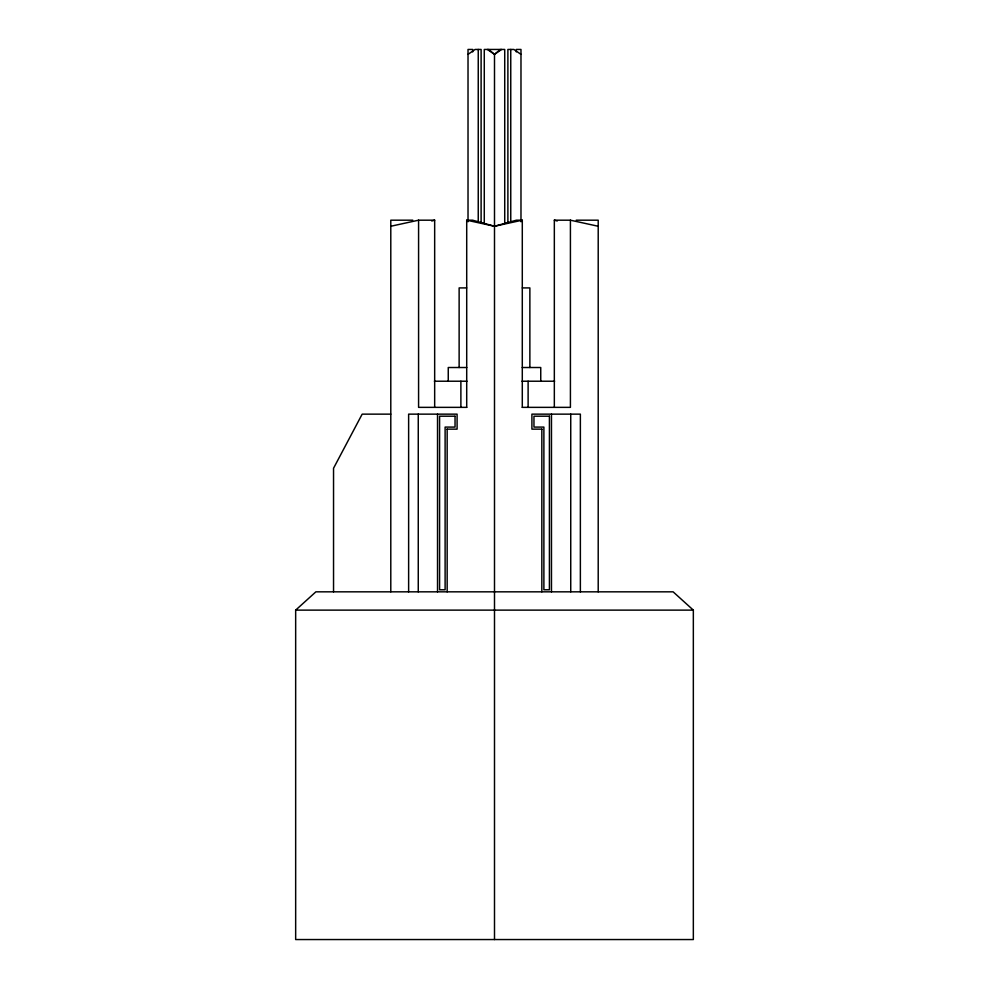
<?xml version="1.0" encoding="UTF-8"?>
<svg xmlns="http://www.w3.org/2000/svg" width="989" height="989" viewBox="0 0 989 989"><rect width="100%" height="100%" fill="white"/><g stroke="black" fill="none" stroke-linecap="round" stroke-linejoin="round"><path stroke-width="1.48" d="M295.662 610.126L315.887 591.83L673.113 591.83L693.338 610.126L693.338 939.55L295.662 939.55L295.662 610.126L693.338 610.126M494.5 939.55L494.5 54.358L500.347 49.45M468.02 54.358L475.116 49.45L481.111 49.45L481.111 223.291M487.404 49.45L494.5 54.358L501.596 49.45M431.748 221.004L434.666 220.188L434.666 407.357M390.791 226.258L418.582 220.188L434.666 220.188M522.291 407.357L522.291 220.188L494.5 226.258L466.709 220.188L466.709 407.357M412.772 220.188L390.791 220.188L390.791 591.83M466.709 220.188L472.594 220.188L494.5 226.258L516.406 220.188L522.291 220.188M554.335 407.357L554.335 220.188L570.418 220.188L598.209 226.258M576.228 220.188L598.209 220.188L598.209 591.83M466.672 287.91L459.131 287.91L459.131 367.512M522.328 287.91L529.869 287.91L529.869 367.512M466.759 367.512L448.252 367.512L448.252 381.222M522.241 367.512L540.748 367.512L540.748 381.222M434.381 381.222L466.993 381.222M522.007 381.222L554.619 381.222M466.759 407.357L418.582 407.357L418.582 220.188M522.241 407.357L570.418 407.357L570.418 220.188M390.791 414.144L362.172 414.144L333.54 468.254L333.54 591.83M446.979 429.139L457.091 429.139L457.091 414.144L408.63 414.144L408.63 591.83M542.021 429.139L531.909 429.139L531.909 414.144L580.37 414.144L580.37 591.83M554.335 220.188L557.252 221.004M520.98 54.358L513.884 49.45L507.889 49.45L507.889 223.291M488.653 49.45L494.5 54.358M570.74 414.144L570.74 591.83M551.466 414.144L551.466 591.83M541.836 429.139L541.836 591.83M528.114 381.222L528.114 407.357M520.98 221.746L520.98 49.45L516.307 49.45L516.307 51.91M510.757 49.45L510.757 221.746M504.724 223.291L504.724 49.45L484.276 49.45L484.276 223.291M478.243 49.45L478.243 221.746M472.693 51.91L472.693 49.45L468.02 49.45L468.02 221.746M460.886 381.222L460.886 407.357M447.164 429.139L447.164 591.83M437.534 414.144L437.534 591.83M418.26 414.144L418.26 591.83M455.039 416.196L439.586 416.196L439.586 589.778L445.112 589.778L445.112 427.087L455.039 427.087L455.039 416.196M549.414 416.196L533.961 416.196L533.961 427.087L543.888 427.087L543.888 589.778L549.414 589.778L549.414 416.196"/></g></svg>
